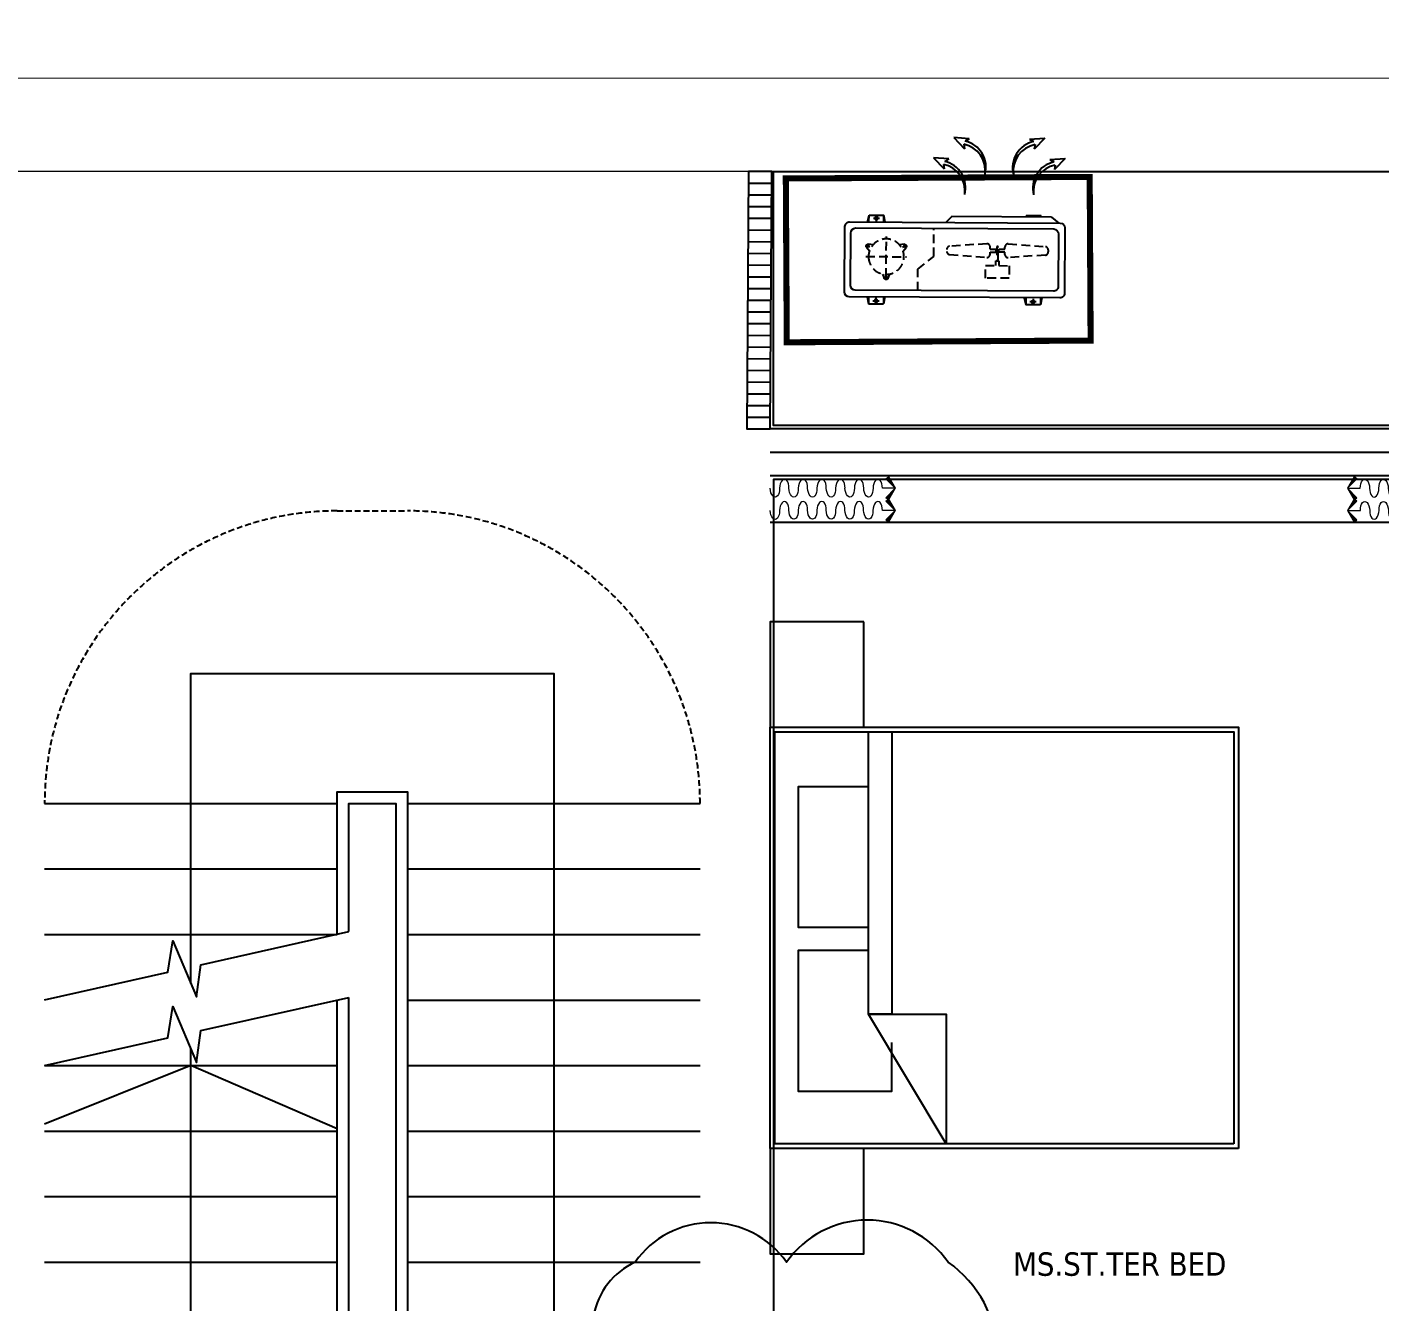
# Model space of a CAD drawing. Header units: millimetres. Extents: x -361702973 to 361248309, y -356458554 to 356543577.
# Drawn here: x 151752 to 157532, y 23340 to 28788 of the extents above; entities that cross this region are included whole.
import ezdxf

# ---------------------------------------------------------------- set-up
doc = ezdxf.new("R2010")
doc.units = ezdxf.units.MM
doc.header["$LTSCALE"] = 100
doc.header["$MEASUREMENT"] = 0
for name, pattern in [('220126_HDN_HBA typical plan$0$HIDDEN', [0.375, 0.25, -0.125]), ('ACAD_ISO03W100', [30, 12, -18]), ('HIDDEN', [0.375, 0.25, -0.125]), ('Xref_ST_MBDV Cot vach 30.7.2022$0$HIDDEN', [0.375, 0.25, -0.125])]:
    doc.linetypes.add(name, pattern=pattern)
for name, color, linetype in [('1VinaPVC-Text', 9, 'Continuous'), ('A-_FURN----_E-_N', 251, 'Continuous'), ('A-ANNO-ROOM', 50, 'Continuous'), ('AC-EAD', 6, 'Continuous'), ('dien tich thong thuy', 3, 'Continuous'), ('IDEA - dim', 251, 'Continuous'), ('KT-Net manh', 139, 'Continuous'), ('KT-Noi that', 32, 'Continuous'), ('Xref_ST_MBDV Cot vach 30.7.2022$0$A-FLOR-STRS-ARROW', 8, 'Continuous'), ('Xref_ST_MBDV Cot vach 30.7.2022$0$KT-Net manh', 139, 'Continuous'), ('Xref_ST_MBDV Cot vach 30.7.2022$0$KT-Thay', 7, 'Continuous')]:
    doc.layers.add(name, color=color, linetype=linetype)
doc.layers.add('AUDIT_I_220808132811-11', color=7, linetype='Continuous', lineweight=9)
doc.layers.add('CIC36 net manh', color=8, linetype='Continuous', lineweight=9)
doc.styles.add('220126_HDN_HBA typical plan$0$211210_HDN_HBA_TYPICAL PLAN CORE OPT 1$0$HBA-Text', font='GOTHIC.TTF')
doc.styles.add('Tahoma', font='tahoma.ttf')

# ---------------------------------------------------------------- blocks, each defined once
blk = doc.blocks.new('A$C418F5BC8')
at = {"layer": 'A-ANNO-ROOM', "insert": (648.1, 1090.8), "char_height": 600, "attachment_point": 2, "rotation": 50.44883, "style": '220126_HDN_HBA typical plan$0$211210_HDN_HBA_TYPICAL PLAN CORE OPT 1$0$HBA-Text'}
blk.add_mtext_dynamic_manual_height_columns('SL-S', width=722857412.874, gutter_width=9765.6, heights=[0], dxfattribs=at)
blk = doc.blocks.new('A$C1AAC5519')
at = {"layer": 'A-ANNO-ROOM', "insert": (773, 1216.6), "char_height": 600, "attachment_point": 2, "rotation": 50.44883, "style": '220126_HDN_HBA typical plan$0$211210_HDN_HBA_TYPICAL PLAN CORE OPT 1$0$HBA-Text'}
blk.add_mtext_dynamic_manual_height_columns('1-BR', width=722857412.874, gutter_width=9765.6, heights=[0], dxfattribs=at)
blk = doc.blocks.new('A$C2A6C5140')
at = {"layer": 'A-ANNO-ROOM', "insert": (731.4, 1190, 0), "char_height": 600, "attachment_point": 2, "rotation": 50.44883, "style": '220126_HDN_HBA typical plan$0$211210_HDN_HBA_TYPICAL PLAN CORE OPT 1$0$HBA-Text'}
blk.add_mtext_dynamic_manual_height_columns('2-BR', width=722857412.874, gutter_width=9765.6, heights=[0], dxfattribs=at)
blk = doc.blocks.new('A$C5388591E')
at = {"layer": 'A-ANNO-ROOM', "insert": (894.3, 842.2, 0), "char_height": 600, "attachment_point": 2, "rotation": 1.40647, "style": '220126_HDN_HBA typical plan$0$211210_HDN_HBA_TYPICAL PLAN CORE OPT 1$0$HBA-Text'}
blk.add_mtext_dynamic_manual_height_columns('3-BR', width=722857412.874, gutter_width=9765.6, heights=[0], dxfattribs=at)
blk = doc.blocks.new('A$C21AF0CCA')
at = {"layer": 'A-ANNO-ROOM', "insert": (1197.6, 814.7), "char_height": 600, "attachment_point": 2, "rotation": 0.10543, "style": '220126_HDN_HBA typical plan$0$211210_HDN_HBA_TYPICAL PLAN CORE OPT 1$0$HBA-Text'}
blk.add_mtext_dynamic_manual_height_columns('1-BR+', width=722857412.874, gutter_width=9765.6, heights=[0], dxfattribs=at)
blk = doc.blocks.new('Louvre')
for p, q in [((-390.1, 976, 0.2), (-295.1, 1008.7, 0.2)), ((-373.8, 928.7, 0.2), (-278.8, 961.5, 0.2)), ((-357.4, 881.4, 0.2), (-262.5, 914.2, 0.2)), ((-341.1, 834.2, 0.2), (-246.2, 866.9, 0.2)), ((-324.8, 786.9, 0.2), (-229.9, 819.7, 0.2)), ((-308.5, 739.6, 0.2), (-213.6, 772.4, 0.2)), ((-292.2, 692.4, 0.2), (-197.2, 725.2, 0.2)), ((-275.8, 645.1, 0.2), (-180.9, 677.9, 0.2)), ((-259.5, 597.9, 0.2), (-164.6, 630.6, 0.2)), ((-243.2, 550.6, 0.2), (-148.3, 583.4, 0.2)), ((-226.9, 503.3, 0.2), (-132, 536.1, 0.2)), ((-210.6, 456.1, 0.2), (-115.7, 488.8, 0.2)), ((-194.3, 408.8, 0.2), (-99.3, 441.6, 0.2)), ((-177.9, 361.5, 0.2), (-83, 394.3, 0.2)), ((-161.6, 314.3, 0.2), (-66.7, 347.1, 0.2)), ((-145.3, 267, 0.2), (-50.4, 299.8, 0.2)), ((-129, 219.8, 0.2), (-34.1, 252.5, 0.2)), ((-112.7, 172.5, 0.2), (-17.7, 205.3, 0.2)), ((-96.4, 125.2, 0.2), (-1.4, 158, 0.2)), ((-80, 78, 0.2), (14.9, 110.7, 0.2)), ((-63.7, 30.7, 0.2), (31.2, 63.5, 0.2)), ((-47.4, -16.6, 0.2), (47.5, 16.2, 0.2))]:
    blk.add_line(p, q)
at = {"elevation": 0.2}
blk.add_lwpolyline([(47.5, 16.2), (-311.5, 1056), (-406, 1023.4), (-47.4, -16.6)], close=True, dxfattribs=at)
blk = doc.blocks.new('OU DHCB')
at = {"ltscale": 10}
for p, q in [((-145596.7, -72628.2), (-145596.7, -73528.2)), ((-145296.7, -72608.2), (-145576.7, -72608.2)), ((-145324.4, -72636.1), (-145548.2, -72636.1)), ((-145276.7, -73528.2), (-145276.7, -72628.2)), ((-145251.7, -72666.5), (-145276.7, -72633.9)), ((-145568.2, -72656.1), (-145568.2, -73502.8)), ((-145301.9, -73502.8), (-145301.9, -72656.1)), ((-145251.7, -72666.5), (-145251.7, -73091.6)), ((-145251.7, -73091.6), (-145276.7, -73117.7)), ((-145576.7, -73548.2), (-145296.7, -73548.2)), ((-145548.2, -73522.8), (-145324.4, -73522.8))]:
    blk.add_line(p, q, dxfattribs=at)
for p, q in [((-145596.7, -72704.7), (-145626.5, -72710.7)), ((-145600.3, -72742.5), (-145627.3, -72742.5)), ((-145596.7, -72710.7), (-145626.5, -72710.7)), ((-145626.5, -72710.7), (-145626.5, -72774.2)), ((-145613.8, -72729.3), (-145613.8, -72756.2)), ((-145251.7, -72709.7), (-145246.9, -72710.7)), ((-145251.7, -72710.7), (-145246.9, -72710.7)), ((-145251.7, -72742.5), (-145246.2, -72742.5)), ((-145246.9, -72710.7), (-145246.9, -72774.2)), ((-145596.7, -72774.2), (-145626.5, -72774.2)), ((-145596.7, -72780.2), (-145626.5, -72774.2)), ((-145251.7, -72774.2), (-145246.9, -72774.2)), ((-145251.7, -72775.2), (-145246.9, -72774.2)), ((-145596.7, -73376.2), (-145626.5, -73382.2)), ((-145596.7, -73382.2), (-145626.5, -73382.2)), ((-145626.5, -73445.7), (-145626.5, -73382.2)), ((-145613.8, -73427.1), (-145613.8, -73400.2)), ((-145276.7, -73376.2), (-145246.9, -73382.2)), ((-145276.7, -73382.2), (-145246.9, -73382.2)), ((-145259.7, -73427.1), (-145259.7, -73400.2)), ((-145246.9, -73445.7), (-145246.9, -73382.2)), ((-145600.3, -73413.9), (-145627.3, -73413.9)), ((-145596.7, -73445.7), (-145626.5, -73445.7)), ((-145596.7, -73451.7), (-145626.5, -73445.7)), ((-145276.7, -73445.7), (-145246.9, -73445.7)), ((-145276.7, -73451.7), (-145246.9, -73445.7)), ((-145273.2, -73413.9), (-145246.2, -73413.9))]:
    blk.add_line(p, q)
at = {"linetype": 'HIDDEN', "ltscale": 1.5}
for p, q in [((-145414, -72690.9), (-145425.3, -72850.3)), ((-145391.7, -72679.2), (-145400.5, -72679.2)), ((-145367, -72850.3), (-145378.3, -72690.9)), ((-145411.8, -72927.6), (-145402.9, -72927.6)), ((-145402.9, -72927.6), (-145402.9, -72902.1)), ((-145402.9, -72902.1), (-145389.4, -72902.1)), ((-145389.4, -72927.6), (-145389.4, -72902.1)), ((-145389.4, -72927.6), (-145380.4, -72927.6)), ((-145414, -73100.7), (-145425.3, -72941.3)), ((-145367, -72941.3), (-145378.3, -73100.7)), ((-145424.3, -73457.6), (-145424.3, -73284.3)), ((-145384, -73301.2), (-145375.3, -73286.1)), ((-145372.2, -73298), (-145387.2, -73289.3)), ((-145505, -73371), (-145522.3, -73371)), ((-145513.6, -73362.3), (-145513.6, -73379.6)), ((-145511, -73371), (-145337.7, -73371)), ((-145387.2, -73452.7), (-145372.2, -73444)), ((-145384, -73440.8), (-145375.3, -73455.8))]:
    blk.add_line(p, q, dxfattribs=at)
for points in [[(-145514, -72845), (-145514, -72946.7), (-145460.1, -72946.7), (-145460.1, -72845)], [(-145438.4, -72892.9), (-145378.3, -72892.9), (-145378.3, -72898.7), (-145438.4, -72898.7)]]:
    blk.add_lwpolyline(points, close=True, dxfattribs=at)
for points in [[(-145411.8, -72864.1), (-145402.9, -72864.1), (-145402.9, -72889.6), (-145389.4, -72889.6), (-145389.4, -72864.1), (-145380.4, -72864.1)], [(-145460.1, -72902.2), (-145439.9, -72902.2), (-145439.9, -72889.5), (-145460.1, -72889.5)], [(-145568.2, -73235.7), (-145477.6, -73235.7), (-145422, -73168.3), (-145301.9, -73168.3)]]:
    blk.add_lwpolyline(points, dxfattribs=at)
for points in [[(-145400.5, -73299), (-145385, -73286.8, -0.677033), (-145371.1, -73294.9), (-145373.9, -73314.4)], [(-145498.6, -73386.3), (-145516.8, -73379, -0.677033), (-145516.8, -73362.9), (-145498.6, -73355.6)], [(-145373.9, -73427.6), (-145371.1, -73447.1, -0.677033), (-145385, -73455.1), (-145400.5, -73443)]]:
    blk.add_lwpolyline(points, format="xyb", dxfattribs=at)
for centre in [(-145613.8, -72742.5), (-145613.8, -73413.9), (-145259.7, -73413.9)]:
    blk.add_circle(centre, 6.4)
blk.add_circle((-145424.3, -73371), 75.8, dxfattribs=at)
at = {"ltscale": 10}
for centre, radius, start, end in [((-145576.7, -72628.2), 20, 90, 180), ((-145548.2, -72656.1), 20, 90, 180), ((-145324.1, -72658.4), 22.3, 5.83694, 90.89598), ((-145296.7, -72628.2), 20, 0, 90), ((-145548.2, -73502.8), 20, 180, 270), ((-145324.1, -73500.5), 22.3, 269.10402, 354.16306), ((-145576.7, -73528.2), 20, 180, 270), ((-145296.7, -73528.2), 20, 270, 0)]:
    blk.add_arc(centre, radius, start, end, dxfattribs=at)
at = {"linetype": 'HIDDEN', "ltscale": 1.5, "extrusion": (-3.70596e-18, -2.30289e-31, -1)}
for centre, start_param, end_param in [((-145400.5, -72691.9), 3.221423, 4.712389), ((-145391.7, -72691.9), 4.712389, 6.203355), ((-145411.8, -72851.4), 1.570796, 3.221423), ((-145380.4, -72851.4), -0.07983, 1.570796), ((-145411.8, -72940.3), 3.061763, 4.712389), ((-145380.4, -72940.3), 4.712389, 6.363015), ((-145400.5, -73099.7), 1.570796, 3.061763), ((-145391.7, -73099.7), 0.07983, 1.570796)]:
    blk.add_ellipse(centre, major_axis=(13.5, 0), ratio=0.942858, start_param=start_param, end_param=end_param, dxfattribs=at)
blk = doc.blocks.new('ki hieu qt')
at = {"layer": 'AC-EAD', "color": 7}
for points in [[(-276796163327.46399, 549769551681.08936), (-276796163446.06061, 549769551567.15027)], [(-276796163338.91742, 549769551517.02808), (-276796163327.46399, 549769551681.08936)], [(-276796163396.68091, 549769551574.91687), (-276796163446.06061, 549769551567.15027)], [(-276796163338.91742, 549769551517.02808), (-276796163364.60309, 549769551559.91077)], [(-276796163110.55872, 549769551464.18396), (-276796163229.15527, 549769551350.24487)], [(-276796163122.01202, 549769551300.1228), (-276796163110.55872, 549769551464.18396)], [(-276796163179.7757, 549769551358.0116), (-276796163229.15527, 549769551350.24487)], [(-276796163122.01202, 549769551300.1228), (-276796163147.69757, 549769551343.00525)], [(-276796163179.7757, 549769550597.07092), (-276796163229.15527, 549769550604.83765)], [(-276796163110.55872, 549769550490.89856), (-276796163229.15527, 549769550604.83765)], [(-276796163122.01202, 549769550654.95972), (-276796163147.69757, 549769550612.07727)], [(-276796163122.01202, 549769550654.95972), (-276796163110.55872, 549769550490.89856)], [(-276796163396.68091, 549769550380.16565), (-276796163446.06061, 549769550387.93225)], [(-276796163327.46399, 549769550273.99316), (-276796163446.06061, 549769550387.93225)], [(-276796163338.91742, 549769550438.05444), (-276796163364.60309, 549769550395.17175)], [(-276796163338.91742, 549769550438.05444), (-276796163327.46399, 549769550273.99316)]]:
    blk.add_lwpolyline(points, dxfattribs=at)
for centre, radius, start, end in [((-276796163644.43658, 549769551622.97937), 286.85271, 255.43444898, 347.307334455), ((-276796163679.50098, 549769551631.34888), 288.39512, 262.614727528, 348.709269443), ((-276796163427.53119, 549769551406.0741), 286.85271, 255.43444898, 347.307334455), ((-276796163462.59583, 549769551414.44348), 288.39512, 262.614727528, 348.709269443), ((-276796163427.53119, 549769550549.00842), 286.85271, 12.692958354, 104.566806371), ((-276796163462.59583, 549769550540.63904), 288.39512, 11.291477035, 97.385309421), ((-276796163644.43658, 549769550332.10315), 286.85271, 12.692958354, 104.566806371), ((-276796163679.50098, 549769550323.73364), 288.39512, 11.291477035, 97.385309421)]:
    blk.add_arc(centre, radius, start, end, dxfattribs=at)
blk = doc.blocks.new('DHCB.1')
at = {"xscale": -1, "rotation": 106.4733300107783}
blk.add_blockref('OU DHCB', (-194860, -237775.8), dxfattribs=at)
at = {"xscale": 0.4, "yscale": 0.4, "zscale": 0.4, "rotation": 286.4738024344239}
blk.add_blockref('ki hieu qt', (-179483459312.1, -168534274838.7), dxfattribs=at)
blk = doc.blocks.new('*U149')
at = {"layer": 'A-_FURN----_E-_N', "linetype": 'Continuous'}
for points in [[(-900, 600), (-900, 1000), (-1350, 1000), (-1350, 600)], [(-900, -1000), (-900, 1000), (900, 1000), (900, -1000)], [(1350, 600), (1350, 1000), (900, 1000), (900, 600)], [(-880, -980), (-880, 980), (880, 980), (880, -980)]]:
    blk.add_lwpolyline(points, close=True, dxfattribs=at)
at = {"layer": 'A-_FURN----_E-_N', "linetype": '220126_HDN_HBA typical plan$0$HIDDEN', "ltscale": 500}
blk.add_lwpolyline([(-900, -1000), (-900, 1000), (900, 1000), (900, -1000)], close=True, dxfattribs=at)
at = {"layer": 'A-_FURN----_E-_N', "linetype": 'Continuous'}
for points in [[(-55, 580), (-55, 880), (-655.6, 880), (-655.6, 480), (-448.1, 480)], [(645.6, 580), (645.6, 880), (45, 880), (45, 580)], [(-880, 248.7), (-326.3, 580), (880, 580), (880, 480), (-326.3, 480), (-326.3, 580), (-326.3, 248.7), (-880, 248.7)]]:
    blk.add_lwpolyline(points, dxfattribs=at)
blk = doc.blocks.new('*U150')
for points in [[(482.7, -398.9), (464.6, -396.4), (464.3, -466.3)], [(396.8, -484.1), (464.3, -466.3), (394.4, -466.1)]]:
    blk.add_hatch(color=256).paths.add_polyline_path(points)
blk.add_line((464.3, -466.3), (416.9, -418.8))
for points in [[(482.7, -398.9), (464.6, -396.4), (464.3, -466.3)], [(396.8, -484.1), (464.3, -466.3), (394.4, -466.1)]]:
    blk.add_lwpolyline(points, close=True)
for centre in [(16.8, -17.2), (85.7, -87.7), (155.3, -157.5), (224.9, -227.3), (294.5, -297.2), (364.1, -367)]:
    blk.add_ellipse(centre, major_axis=(34.5, 32), ratio=0.523888, start_param=4.73172, end_param=7.873313)
at = {"extrusion": (0, 0, -1)}
for centre in [(51.6, -52.1), (120.5, -122.6), (190.1, -192.4), (259.7, -262.3), (329.3, -332.1), (398.9, -401.9)]:
    blk.add_ellipse(centre, major_axis=(-32.1, -34.4), ratio=0.523888, start_param=4.73172, end_param=7.873313, dxfattribs=at)
blk = doc.blocks.new('25')
at = {"layer": 'IDEA - dim'}
for points in [[(4687.4, 9600), (-2350, 9600)], [(650, 9500), (-2350, 9500)], [(650, 9400), (-2350, 9400)]]:
    blk.add_lwpolyline(points, dxfattribs=at)
at = {"layer": 'KT-Net manh', "linetype": 'ACAD_ISO03W100', "ltscale": 4}
blk.add_lwpolyline([(650, 9200), (-2350, 9200)], dxfattribs=at)
at = {"layer": 'CIC36 net manh', "color": 8, "extrusion": (-2.30572e-25, -6.12726e-23, -1), "xscale": 0.8100000000112607, "yscale": 0.8100000000112607, "zscale": -0.8100000000112622, "rotation": 225.123201203973}
for p in [(2349.5, 9346.4), (2349.7, 9251.5)]:
    blk.add_blockref('*U150', p, dxfattribs=at)
at = {"layer": 'CIC36 net manh', "color": 8, "xscale": 0.8100000000112604, "yscale": 0.8100000000112604, "zscale": 0.8100000000112604, "rotation": 225.123201203973}
for p in [(649.5, 9346.4), (649.7, 9251.5)]:
    blk.add_blockref('*U150', p, dxfattribs=at)
at = {"layer": 'IDEA - dim', "rotation": 90}
blk.add_blockref('*U149', (-1350, 7426), dxfattribs=at)
at = {"layer": '1VinaPVC-Text', "style": 'Tahoma'}
blk.add_text('MS.ST.TER BED', height=100, dxfattribs=at).set_placement((-1312.4, 5981.9))

msp = doc.modelspace()

# ---------------------------------------------------------------- linework, layer by layer
at = {"layer": 'AUDIT_I_220808132811-11', "elevation": 0}
for points in [[(131277, 28168.2), (131277, 28268.2, -0.414214), (131577, 28568.2), (159744.1, 28570.4, -0.185524), (163428.5, 26808.9, -0.132659), (164944, 23917.1, 0.132659)], [(164748.8, 23873.7, 0.132611), (163282.4, 26672.3, 0.066499), (162151.2, 27586.7, 0.137615), (160070.7, 28170.4), (134427, 28170.4)]]:
    msp.add_lwpolyline(points, format="xyb", dxfattribs=at)
at = {"layer": 'Defpoints', "elevation": 0}
msp.add_lwpolyline([(154258.1, 21005.4, 0.520567), (154819, 21005.4, 0.520567), (155148.8, 21005.4, 0.520567), (155656.4, 21005.4, 0.520567), (155691.9, 21633.9, 0.520567), (155691.9, 22029.6, 0.520567), (155691.9, 22714.8, 0.520567), (155686.9, 23510.4, 0.520567), (154996.4, 23510.4, 0.520567), (154349.3, 23510.4, 0.520567), (154258.1, 23006.7, 0.520567), (154258.1, 22294.8, 0.520567), (154258.1, 21556, 0.520567)], format="xyb", close=True, dxfattribs=at)
at = {"layer": 'dien tich thong thuy', "elevation": 0}
for points in [[(161964.3, 27085.4), (154941.5, 27085.4), (154941.5, 28170.4), (160070.7, 28170.4)], [(165708.4, 18270.6), (164576.9, 18270.6), (164576.9, 17995.6), (162511.9, 17995.6), (162511.9, 17655.4), (160241.9, 17655.4), (157292, 17655.4), (157291.9, 19620.4), (157926.9, 19620.4), (157926.9, 20500.4), (157292, 20500.4), (157292, 20625.4), (154951.9, 20625.4), (154951.9, 21650.4), (155476.9, 21650.4), (155477, 22850.4), (154942, 22850.4), (154942.4, 26855.4), (157911.4, 26855.5), (158041.9, 26855.4)]]:
    msp.add_lwpolyline(points, dxfattribs=at)
at = {"layer": 'KT-Noi that', "extrusion": (2.77965e-06, -0.000489734, 1), "const_width": 26, "elevation": -13.4}
msp.add_lwpolyline([(154993.6, 28140.7), (154997.6, 27440.7), (156295.7, 27448.1), (156291.7, 28147.2), (154993.6, 28140.7)], dxfattribs=at)
at = {"layer": 'Xref_ST_MBDV Cot vach 30.7.2022$0$A-FLOR-STRS-ARROW', "elevation": 0}
for points in [[(151826.9, 24631.3), (152353.5, 24749.3), (152375.3, 24883.1), (152475.9, 24644.6), (152494.4, 24780.8), (153127, 24922.5)], [(151826.9, 24350.4), (152353.5, 24468.4), (152375.3, 24602.2), (152475.9, 24363.7), (152494.4, 24499.9), (153127, 24641.6)]]:
    msp.add_lwpolyline(points, dxfattribs=at)
at = {"layer": 'Xref_ST_MBDV Cot vach 30.7.2022$0$KT-Net manh', "linetype": 'Xref_ST_MBDV Cot vach 30.7.2022$0$HIDDEN', "elevation": 0}
msp.add_lwpolyline([(151827, 25470.4, -0.414131), (153076.7, 26720.4), (153377.2, 26720.4, -0.414131), (154627, 25470.4, -1.000029)], format="xyb", dxfattribs=at)
at = {"layer": 'Xref_ST_MBDV Cot vach 30.7.2022$0$KT-Net manh', "elevation": 0}
for points in [[(152452, 24701.3), (152452, 25350.4), (152452, 25450.4), (152452, 26025.4), (154002, 26025.4), (154002, 22950.4)], [(152452, 22950.4), (152452, 24420.4)], [(153077, 24079.6), (152452, 24350.4), (151826.9, 24100.4)]]:
    msp.add_lwpolyline(points, dxfattribs=at)
at = {"layer": 'Xref_ST_MBDV Cot vach 30.7.2022$0$KT-Thay', "extrusion": (1.28361e-08, 3.72499e-11, 1)}
for p, q in [((151827, 25470.4), (153077, 25470.4, 0)), ((153377, 25470.4, 0), (154627, 25470.4)), ((151827, 25190.4, 0), (153077, 25190.4, 0)), ((153377, 25190.4, 0), (154627, 25190.4, 0)), ((151827, 24910.4, 0), (153077, 24910.4, 0)), ((153377, 24910.4, 0), (154627, 24910.4, 0)), ((153377, 24630.4, 0), (154627, 24630.4, 0)), ((151827, 24350.4, 0), (153077, 24350.4, 0)), ((153377, 24350.4, 0), (154627, 24350.4, 0)), ((151827, 24070.4, 0), (153077, 24070.4, 0)), ((153377, 24070.4, 0), (154627, 24070.4, 0)), ((151827, 23790.4, 0), (153077, 23790.4, 0)), ((153377, 23790.4, 0), (154627, 23790.4, 0)), ((151827, 23510.4, 0), (153077, 23510.4, 0)), ((153377, 23510.4, 0), (154627, 23510.4, 0))]:
    msp.add_line(p, q, dxfattribs=at)
at = {"layer": 'Xref_ST_MBDV Cot vach 30.7.2022$0$KT-Thay', "elevation": 0}
for points in [[(153077, 24911.3), (153077, 25520.4), (153377, 25520.4), (153377, 22850.4), (153077, 22850.4), (153077, 24630.4)], [(153127, 24922.5), (153127, 25470.4), (153327, 25470.4), (153327, 22900.4), (153127, 22900.4), (153127, 24641.6)]]:
    msp.add_lwpolyline(points, dxfattribs=at)

# ---------------------------------------------------------------- block references
at = {"layer": 'A-ANNO-ROOM'}
for p in [(-193366.6, 192838, 0), (-194725.1, 187914.8, 0), (-204628.5, 156603.4, 0), (-263479.6, 50485.1, 0), (-269121.2, 49296.6, 0), (-249390.3, 45734.4, 0), (-231828.1, 44407.8, 0), (-260545.4, 42210.5, 0), (-266006, 40714.4, 0), (-231175.9, 40645.5, 0), (-228303.7, 35687.8, 0)]:
    msp.add_blockref('A$C21AF0CCA', p, dxfattribs=at)
at = {"layer": 'dien tich thong thuy'}
for name, p, rotation in [('A$C2A6C5140', (-235738.1, 62244.3, 0), 310.9576437198666), ('A$C2A6C5140', (-226972, 58672.5, 0), 310.9576437198666), ('A$C2A6C5140', (-182858.2, 33888.1, 0), 310.9576437198666), ('A$C2A6C5140', (-203397, 23120.6, 0), 310.9576437198666), ('A$C2A6C5140', (-180585.3, 23151.3, 0), 310.9576437198666), ('A$C2A6C5140', (-196571, 22922.7, 0), 310.9576437198666), ('A$C418F5BC8', (-247792.3, 59981.5, 0), 309.6632197063607), ('A$C418F5BC8', (-251962.3, 57974.8, 0), 309.6632197063607), ('A$C418F5BC8', (-255726.3, 56926.2, 0), 309.6632197063607), ('A$C418F5BC8', (-259675.3, 55322.6, 0), 309.6632197063607), ('A$C1AAC5519', (-244713, 48430.2, 0), 309.6566028083925), ('A$C1AAC5519', (-223357.5, 48059.8, 0), 309.6566028083925), ('A$C1AAC5519', (-221487.8, 45005.6, 0), 309.6566028083925), ('A$C418F5BC8', (-197487.1, 33411.5, 0), 309.6632197063607), ('A$C418F5BC8', (-193448.7, 33349.4, 0), 309.6632197063607), ('A$C418F5BC8', (-201711.8, 33256.2, 0), 309.6632197063607), ('A$C418F5BC8', (-206278.2, 33163.1, 0), 309.6632197063607), ('A$C1AAC5519', (-271599.9, 39640.3, 0), 309.6566028083925), ('A$C418F5BC8', (-226889, 31090.3, 0), 309.6632197063607), ('A$C1AAC5519', (-217339.7, 23702.3, -0.3), 309.6566028083925), ('A$C1AAC5519', (-211634.6, 23442.2, 0), 309.6566028083925), ('A$C1AAC5519', (-187964.1, 23164.1, 0), 309.6566028083925)]:
    msp.add_blockref(name, p, dxfattribs=dict(at, rotation=rotation))
for name, p in [('A$C418F5BC8', (-197463.7, 182913.5, 0)), ('A$C418F5BC8', (-200259, 179138.7, 0)), ('A$C2A6C5140', (-188160, 177105.6, 0)), ('A$C418F5BC8', (-200994.9, 174771.9, 0)), ('A$C2A6C5140', (-234759.5, 172444.9, 0)), ('A$C418F5BC8', (-200719.9, 170423.8, 0)), ('A$C2A6C5140', (-190797.8, 169517.5, 0)), ('A$C1AAC5519', (-230168, 167012, 0)), ('A$C418F5BC8', (-202290, 165833.6, 0)), ('A$C1AAC5519', (-241412.8, 165333.8, 0)), ('A$C418F5BC8', (-226321.6, 164849, 0)), ('A$C418F5BC8', (-223174.5, 162010.2, 0.1)), ('A$C418F5BC8', (-203583.9, 161846.9, 0)), ('A$C418F5BC8', (-244807.2, 161329.3, 0.1)), ('A$C2A6C5140', (-193344.5, 160504.9, 0)), ('A$C418F5BC8', (-219934.2, 159334.2, 0.1)), ('A$C1AAC5519', (-248428.9, 157037.2, 0)), ('A$C1AAC5519', (-252286.3, 152336.2, 0)), ('A$C2A6C5140', (-195752.5, 151816, 0)), ('A$C418F5BC8', (-228142.2, 149140, 0.1)), ('A$C1AAC5519', (-255923.8, 147682, 0)), ('A$C418F5BC8', (-224737.6, 146340.2, 0.1)), ('A$C2A6C5140', (-198038.4, 144981, 0)), ('A$C418F5BC8', (-221724.6, 144236.9, 0)), ('A$C1AAC5519', (-260576.9, 142107.7, 0)), ('A$C418F5BC8', (-245667.6, 140788.5, 0)), ('A$C418F5BC8', (-263605.5, 138503.3, 0.1)), ('A$C2A6C5140', (-199977, 137220.1, 0)), ('A$C418F5BC8', (-247616.1, 136995.9, 0)), ('A$C418F5BC8', (-266636.7, 135433.6, 0)), ('A$C1AAC5519', (-268569.2, 131058, 0)), ('A$C418F5BC8', (-252583.2, 130659.5, 0)), ('A$C418F5BC8', (-256446.3, 127486.8, 0)), ('A$C418F5BC8', (-258903, 124459.9, 0.1)), ('A$C2A6C5140', (-265461.2, 122023.7, 0)), ('A$C5388591E', (-193808.8, 199941.2, 0)), ('A$C5388591E', (-210573.6, 135718.1, 0)), ('A$C5388591E', (-276921.9, 49051.5, 0)), ('A$C5388591E', (-224277.6, 23412.8, 0))]:
    msp.add_blockref(name, p, dxfattribs=at)
at = {"layer": 'IDEA - dim', "extrusion": (3.79852e-15, -2.36519e-08, 1)}
msp.add_blockref('25', (157276.9, 17470.4, 0), dxfattribs=at)
at = {"layer": 'KT-Net manh', "rotation": 340.6055111508006}
for p in [(151577.2, 27070.3, -0.2), (154876.7, 27070.9, -0.2)]:
    msp.add_blockref('Louvre', p, dxfattribs=at)
at = {"layer": 'KT-Noi that', "extrusion": (-2.77965e-06, -0.000489734, 1), "rotation": 163.1993655150781}
msp.add_blockref('DHCB.1', (-25646.8, 1505.6, -14.2), dxfattribs=at)

doc.saveas('drawing.dxf')
